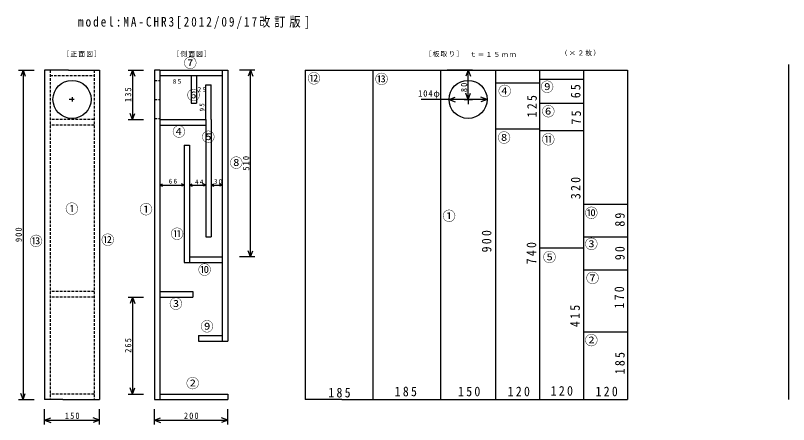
# Model space of a CAD drawing. Units: millimetres, scale not verified. Extents: x -835 to 1276, y -553 to 564.
import ezdxf
from ezdxf.enums import TextEntityAlignment as Align

# ---------------------------------------------------------------- set-up
doc = ezdxf.new("R2010")
doc.units = ezdxf.units.MM
doc.header["$LTSCALE"] = 6
doc.linetypes.add('DASHED1', pattern=[1.8, 1.2, -0.6])
doc.layers.add('0-0', color=7, linetype='Continuous')
doc.layers.add('0-E', color=7, linetype='Continuous')
doc.styles.add('ＭＳ ゴシック', font='')
doc.styles.get('ＭＳ ゴシック').set_extended_font_data('MS Gothic')

msp = doc.modelspace()

# ---------------------------------------------------------------- linework, layer by layer
at = {"layer": '0-0'}
for p, q in [((1276.193, 429.486), (1276.193, -485.514)), ((-690.232, 414.486), (-620.232, 414.486)), ((-605.232, 414.486), (-605.232, -485.514)), ((-455.232, 414.486), (-455.232, -485.514)), ((-440.232, 414.486), (-270.232, 414.486)), ((-440.232, 414.486), (-440.232, -485.514)), ((-270.232, 414.486), (-270.232, -320.514)), ((-255.232, 414.486), (-255.232, -320.514)), ((-440.232, 399.486), (-270.232, 399.486)), ((-315.232, 279.486), (-315.232, -35.514)), ((-300.232, 279.486), (-300.232, -35.514)), ((-374.232, 209.486), (-374.232, -100.514)), ((-359.232, 209.486), (-359.232, -100.514)), ((-440.232, -470.514), (-255.232, -470.514)), ((-255.232, -470.514), (-255.232, -485.514)), ((-705.232, -485.514), (-605.232, -485.514)), ((-455.232, -485.514), (-255.232, -485.514)), ((56.193, -485.514), (736.193, -485.514))]:
    msp.add_line(p, q, dxfattribs=at)
at = {"layer": '0-E', "color": 4}
for p, q in [((-826.041, 414.486), (-784.041, 414.486)), ((-814.041, 414.486), (-820.198, 397.572)), ((-814.041, 414.486), (-814.041, -485.514)), ((-814.041, 414.486), (-807.885, 397.572)), ((-527.363, 414.486), (-485.363, 414.486)), ((-515.363, 414.486), (-521.519, 397.572)), ((-515.363, 414.486), (-515.363, 279.486)), ((-515.363, 414.486), (-509.206, 397.572)), ((-180.979, 414.486), (-222.979, 414.486)), ((-192.979, 414.486), (-199.136, 397.572)), ((-192.979, -95.514), (-192.979, 414.486)), ((-192.979, 414.486), (-186.823, 397.572)), ((413.503, 414.486), (344.193, 414.486)), ((401.503, 414.486), (395.346, 397.572)), ((401.503, 334.486), (401.503, 414.486)), ((401.503, 414.486), (407.659, 397.572)), ((349.193, 334.486), (366.108, 340.643)), ((401.503, 334.486), (395.346, 351.401)), ((401.503, 334.486), (407.659, 351.401)), ((453.193, 334.486), (436.279, 340.643)), ((453.193, 334.486), (272.693, 334.486)), ((349.193, 334.486), (366.108, 328.33)), ((453.193, 334.486), (436.279, 328.33)), ((-515.363, 279.486), (-521.519, 296.401)), ((-515.363, 279.486), (-509.206, 296.401)), ((-527.363, 279.486), (-485.363, 279.486)), ((-192.979, -95.514), (-199.136, -78.599)), ((-192.979, -95.514), (-186.823, -78.599)), ((-180.979, -95.514), (-222.979, -95.514)), ((-527.363, -205.514), (-485.363, -205.514)), ((-515.363, -205.514), (-521.519, -222.428)), ((-515.363, -205.514), (-515.363, -470.514)), ((-515.363, -205.514), (-509.206, -222.428)), ((-515.363, -470.514), (-521.519, -453.599)), ((-515.363, -470.514), (-509.206, -453.599)), ((-814.041, -485.514), (-820.198, -468.599)), ((-814.041, -485.514), (-807.885, -468.599)), ((-527.363, -470.514), (-485.363, -470.514)), ((-826.041, -485.514), (-784.041, -485.514)), ((-755.232, -553.477), (-755.232, -511.477)), ((-605.232, -553.477), (-605.232, -511.477)), ((-455.232, -553.477), (-455.232, -511.477)), ((-255.232, -553.477), (-255.232, -511.477)), ((-755.232, -541.477), (-738.317, -535.32)), ((-755.232, -541.477), (-605.232, -541.477)), ((-755.232, -541.477), (-738.317, -547.633)), ((-605.232, -541.477), (-622.146, -535.32)), ((-605.232, -541.477), (-622.146, -547.633)), ((-455.232, -541.477), (-438.317, -535.32)), ((-455.232, -541.477), (-255.232, -541.477)), ((-455.232, -541.477), (-438.317, -547.633)), ((-255.232, -541.477), (-272.146, -535.32)), ((-255.232, -541.477), (-272.146, -547.633))]:
    msp.add_line(p, q, dxfattribs=at)
at = {"layer": '0-E'}
for p, q in [((-755.232, 414.486), (-755.232, -485.514)), ((-690.232, 414.486), (-755.232, 414.486)), ((-620.232, 414.486), (-605.232, 414.486)), ((-440.232, 414.486), (-455.232, 414.486)), ((-270.232, 414.486), (-255.232, 414.486)), ((-43.807, 414.486), (836.193, 414.486)), ((-43.807, 414.486), (-43.807, -485.514)), ((141.193, 414.486), (141.193, -485.514)), ((326.193, 414.486), (326.193, -485.514)), ((476.193, 414.486), (476.193, -485.514)), ((596.193, 414.486), (596.193, -485.514)), ((716.193, 414.486), (716.193, -485.514)), ((836.193, 414.486), (836.193, -485.514)), ((-340.232, 399.486), (-340.232, 324.486)), ((596.193, 389.486), (716.193, 389.486)), ((-315.232, 279.486), (-315.232, 374.486)), ((-315.232, 374.486), (-300.232, 374.486)), ((-300.232, 279.486), (-300.232, 374.486)), ((476.193, 379.486), (596.193, 379.486)), ((-680.232, 340.683), (-680.232, 328.81)), ((401.193, 342.746), (401.193, 321.528)), ((-674.008, 334.486), (-687.708, 334.486)), ((390.078, 334.486), (412.927, 334.486)), ((596.193, 324.486), (716.193, 324.486)), ((-440.232, 279.486), (-315.232, 279.486)), ((-440.232, 264.486), (-315.232, 264.486)), ((476.193, 254.486), (596.193, 254.486)), ((596.193, 249.486), (716.193, 249.486)), ((-374.232, 209.486), (-359.232, 209.486)), ((716.193, 48.486), (836.193, 48.486)), ((-315.232, -35.514), (-315.232, -40.514)), ((-315.232, -40.514), (-300.232, -40.514)), ((-300.232, -35.514), (-300.232, -40.514)), ((716.193, -40.514), (836.193, -40.514)), ((596.193, -70.514), (716.193, -70.514)), ((-359.232, -95.514), (-270.232, -95.514)), ((-359.232, -100.514), (-359.232, -110.514)), ((716.193, -130.514), (836.193, -130.514)), ((-440.232, -190.514), (-350.232, -190.514)), ((-440.232, -205.514), (-350.232, -205.514)), ((-350.232, -190.514), (-350.232, -205.514)), ((-335.232, -310.514), (-270.232, -310.514)), ((716.193, -300.514), (836.193, -300.514)), ((-270.232, -320.514), (-270.232, -325.514)), ((-255.232, -320.514), (-255.232, -325.514)), ((-705.232, -485.514), (-755.232, -485.514)), ((56.193, -485.514), (-43.807, -485.514)), ((736.193, -485.514), (836.193, -485.514))]:
    msp.add_line(p, q, dxfattribs=at)
at = {"layer": '0-E', "linetype": 'DASHED1'}
for p, q in [((-740.232, 414.486), (-740.232, -485.514)), ((-620.232, 414.486), (-620.232, -485.514)), ((-740.232, 399.486), (-620.232, 399.486)), ((-455.232, 386.486), (-440.232, 386.486)), ((-455.232, 334.486), (-440.232, 334.486)), ((-620.232, 279.486), (-740.232, 279.486)), ((-455.232, 282.486), (-440.232, 282.486)), ((-620.232, 264.486), (-740.232, 264.486)), ((-620.232, -190.514), (-740.232, -190.514)), ((-620.232, -205.514), (-740.232, -205.514)), ((-620.232, -470.514), (-740.232, -470.514))]:
    msp.add_line(p, q, dxfattribs=at)
at = {"layer": '0-E', "color": 5}
for p, q in [((-440.232, 100.707), (-433.232, 103.707)), ((-440.232, 100.707), (-374.232, 100.707)), ((-440.232, 100.707), (-433.232, 97.707)), ((-374.232, 100.707), (-381.232, 103.707)), ((-374.232, 100.707), (-381.232, 97.707)), ((-359.232, 100.707), (-352.232, 103.707)), ((-359.232, 100.707), (-315.232, 100.707)), ((-359.232, 100.707), (-352.232, 97.707)), ((-315.232, 100.707), (-322.232, 103.707)), ((-315.232, 100.707), (-322.232, 97.707)), ((-300.232, 100.707), (-293.232, 103.707)), ((-300.232, 100.707), (-270.232, 100.707)), ((-300.232, 100.707), (-293.232, 97.707)), ((-270.232, 100.707), (-277.232, 103.707)), ((-270.232, 100.707), (-277.232, 97.707))]:
    msp.add_line(p, q, dxfattribs=at)
at = {"layer": '0-E'}
for points in [[(-355.232, 399.486), (-355.232, 324.486), (-340.232, 324.486)], [(-374.232, -100.514), (-374.232, -110.514), (-270.232, -110.514)], [(-335.232, -310.514), (-335.232, -325.514), (-255.232, -325.514)]]:
    msp.add_lwpolyline(points, dxfattribs=at)
for centre in [(-680.232, 334.486), (401.193, 334.486)]:
    msp.add_circle(centre, 52, dxfattribs=at)

# ---------------------------------------------------------------- texts
at = {"layer": '0-E', "style": 'ＭＳ ゴシック'}
for s, p in [('⑦', (-375.389, 412.927)), ('⑫', (-37.539, 370.492)), ('⑬', (146.891, 368.86)), ('⑨', (598.99, 347.642)), ('⑥', (-366.485, 324.916)), ('④', (483.109, 336.218)), ('⑥', (602.254, 280.725)), ('④', (-406.399, 225.233)), ('⑤', (-326.126, 210.936)), ('⑧', (481.477, 208.912)), ('⑪', (602.254, 204.016)), ('⑧', (-249.715, 140.363)), ('①', (-698.549, 14.689)), ('①', (-496.166, 13.057)), ('①', (331.321, -4.896)), ('⑩', (719.767, 3.264)), ('⑪', (-411.295, -53.86)), ('⑬', (-796.477, -73.446)), ('⑫', (-600.622, -70.181)), ('③', (719.767, -81.606)), ('⑤', (605.518, -117.513)), ('⑩', (-336.218, -151.788)), ('⑦', (723.031, -174.637)), ('③', (-414.56, -244.819)), ('⑨', (-329.689, -306.839)), ('②', (719.767, -344.378)), ('②', (-368.86, -461.891))]:
    msp.add_text(s, height=26.39, dxfattribs=at).set_placement(p, align=Align.BOTTOM_LEFT)
at = {"layer": '0-E', "attachment_point": 7, "style": 'ＭＳ ゴシック'}
for s, insert, char_height in [('\\T1.35;\\W0.85;model:MA-CHR3[2012/09/17改訂版]', (-663.857, 527.102), 26.39), ('\\T1.17;［正面図］', (-706.232, 450.486), 13.2), ('\\T1.17;［側面図］', (-406.232, 450.486), 13.2), ('\\T1.17;［板取り］', (282.693, 450.486), 13.2), ('\\T1.17;（×２枚）', (653.971, 453.029), 13.2), ('\\T1.17;ｔ＝１５ｍｍ', (405.706, 450.486), 13.2), ('\\T1.22;\\W0.95;104φ', (264.928, 337.27), 17.6), ('\\T1.38;\\W0.9;185', (19.585, -479.845), 26.39), ('\\T1.38;\\W0.9;185', (200.751, -476.58), 26.39), ('\\T1.38;\\W0.9;150', (373.756, -476.58), 26.39), ('\\T1.38;\\W0.9;120', (509.223, -476.58), 26.39), ('\\T1.38;\\W0.9;120', (626.736, -474.948), 26.39), ('\\T1.38;\\W0.9;120', (749.145, -476.58), 26.39), ('\\T1.27;\\W0.9;150', (-699.732, -538.477), 17.6), ('\\T1.27;\\W0.9;200', (-374.732, -538.477), 17.6)]:
    msp.add_mtext(s, dxfattribs=dict(at, insert=insert, char_height=char_height))
at = {"layer": '0-E', "color": 5, "char_height": 13.2, "attachment_point": 7, "style": 'ＭＳ ゴシック'}
for s, insert in [('\\T1.36;\\W0.9;85', (-404.953, 377.071)), ('\\T1.36;\\W0.9;25', (-337.214, 355.074)), ('\\T1.36;\\W0.9;66', (-416.192, 104.456)), ('\\T1.36;\\W0.9;44', (-344.378, 102.824)), ('\\T1.36;\\W0.9;30', (-292.732, 103.707))]:
    msp.add_mtext(s, dxfattribs=dict(at, insert=insert))
at = {"layer": '0-E', "attachment_point": 7, "rotation": 90, "style": 'ＭＳ ゴシック'}
for s, insert, char_height in [('\\T1.27;\\W0.9;135', (-518.363, 327.486), 17.6), ('\\T1.27;\\W0.95;80', (399.071, 354.395), 17.6), ('\\T1.36;\\W0.9;65', (708.342, 337.85), 26.39), ('\\T1.38;\\W0.9;125', (589.197, 285.622), 26.39), ('\\T1.36;\\W0.9;75', (709.974, 266.036), 26.39), ('\\T1.27;\\W0.9;510', (-195.979, 139.986), 17.6), ('\\T1.38;\\W0.9;320', (708.342, 62.021), 26.39), ('\\T1.36;\\W0.9;89', (829.119, -13.057), 26.39), ('\\T1.27;\\W0.9;900', (-817.041, -55.014), 17.6), ('\\T1.38;\\W0.9;900', (465.155, -83.238), 26.39), ('\\T1.38;\\W0.9;740', (587.565, -115.881), 26.39), ('\\T1.36;\\W0.9;90', (829.119, -104.456), 26.39), ('\\T1.38;\\W0.9;170', (827.487, -236.658), 26.39), ('\\T1.38;\\W0.9;415', (706.71, -287.254), 26.39), ('\\T1.27;\\W0.9;265', (-518.363, -357.514), 17.6), ('\\T1.38;\\W0.9;185', (829.119, -416.192), 26.39)]:
    msp.add_mtext(s, dxfattribs=dict(at, insert=insert, char_height=char_height))
at = {"layer": '0-E', "color": 5, "insert": (-318.651, 301.391), "char_height": 13.2, "attachment_point": 7, "rotation": 90, "style": 'ＭＳ ゴシック'}
msp.add_mtext('\\T1.36;\\W0.9;95', dxfattribs=at)

doc.saveas('drawing.dxf')
